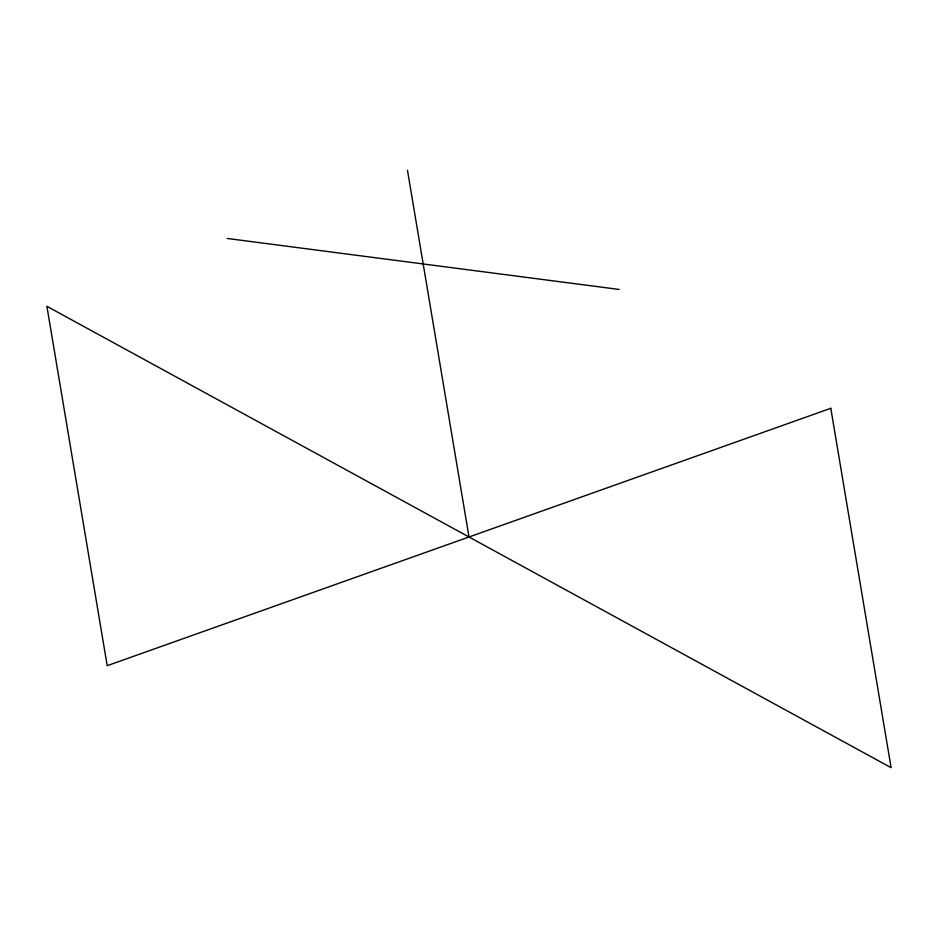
<?xml version="1.0" encoding="UTF-8"?>
<svg xmlns="http://www.w3.org/2000/svg" width="938" height="938" viewBox="0 0 938 938"><rect width="100%" height="100%" fill="white"/><g stroke="black" fill="none" stroke-linecap="round" stroke-linejoin="round"><path stroke-width="1.41" d="M227.219 238.463L619.162 289.455M407.479 170.329L469 536.993M830.798 408.3L107.202 665.687L46.9 306.304L891.1 767.671L830.798 408.3"/></g></svg>
